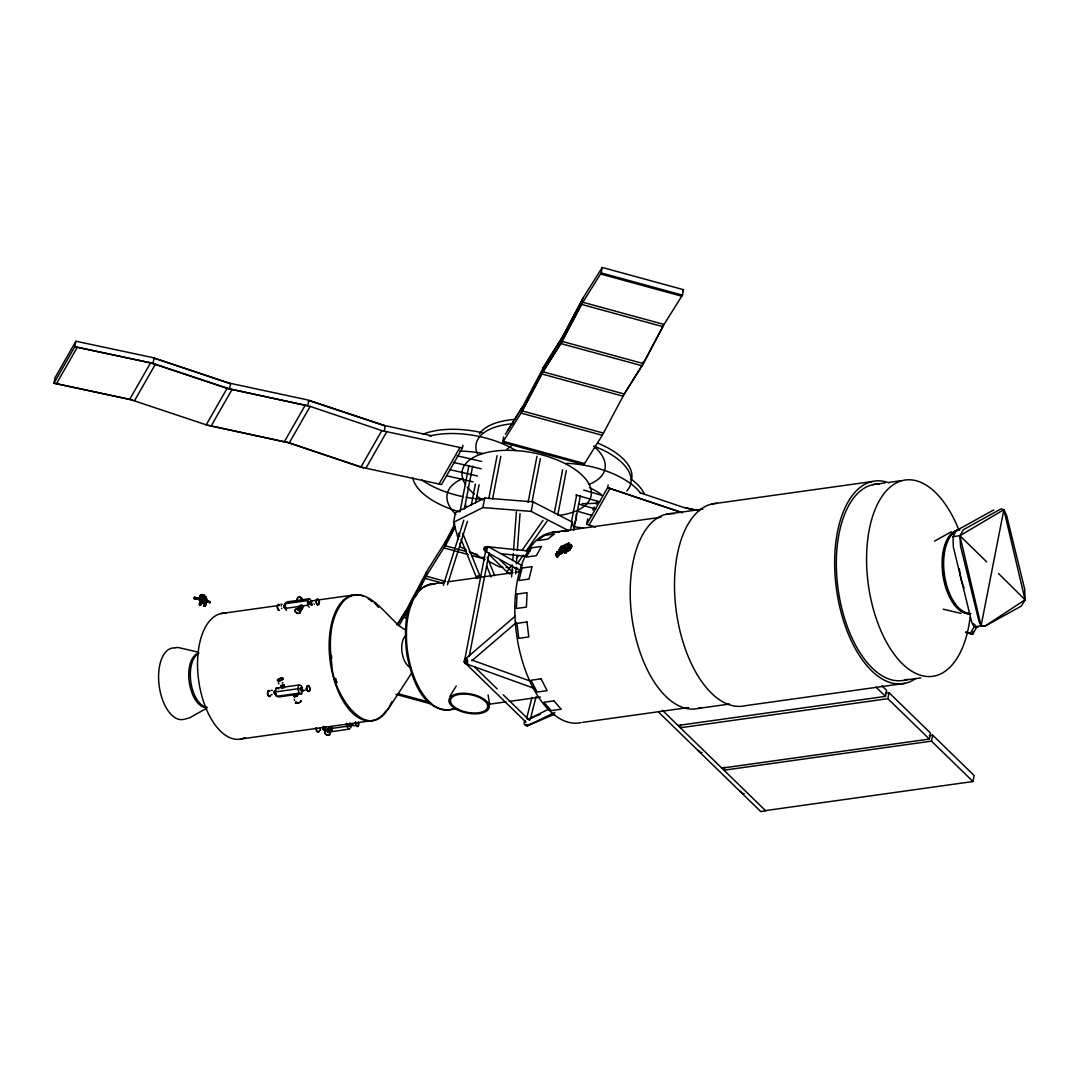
<?xml version="1.0" encoding="UTF-8"?>
<svg xmlns="http://www.w3.org/2000/svg" width="1079" height="1079" viewBox="0 0 1079 1079"><rect width="100%" height="100%" fill="white"/><g stroke="black" fill="none" stroke-linecap="round" stroke-linejoin="round"><path stroke-width="1.5" d="M564.91 551.221L566.097 551.342L565.976 548.28L565.099 546.635L563.467 547.471C562.887 549.737 563.44 545.192 565.49 545.785M567.824 550.452C571.29 547.592 569.307 543.236 568.673 547.35M562.092 550.425C565.099 547.444 561.808 556.103 557.883 552.043L562.469 549.791M571.384 547.215C568.822 540.013 570.171 547.458 567.864 546.271C567.783 548.712 573.934 543.762 570.427 548.469L569.995 547.754M194.463 597.334C193.532 598.697 195.717 596.174 195.704 598.939C199.17 597.267 192.305 597.2 195.205 597.672M198.941 598.292L198.523 599.627L198.86 597.779M209.798 602.568C209.609 602.635 210.877 602.311 209.218 601.502M204.916 605.845C204.16 607.747 203.486 602.069 203.014 601.003M201.139 603.431L202.056 601.92L201.274 602.797M556.777 552.124C558.099 548.968 556.09 557.519 560.298 554.08M486.912 547.916L487.115 546.675L486.589 552.03M195.488 598.009L194.233 598.805L197.47 599.088M205.415 604.51L205.833 602.918L204.875 601.718M557.573 557.182C554.512 549.292 556.103 559.947 558.005 556.211M200.411 598.049L201.449 598.805L200.532 598.332L200.923 596.552L206.237 598.009L205.941 601.542L208.598 602.001L205.131 601.435L205.833 599.6L205.131 601.367L205.482 600.531L205.158 601.354L204.889 600.248L201.058 598.724L199.966 600.625M194.733 598.454L193.788 598.427L194.422 597.483M569.213 548.779C570.427 543.627 567.635 546.837 569.24 543.816M200.977 604.2L202.016 601.704M199.912 600.194L200.249 596.849L200.06 598.386L200.249 597.645M200.006 601.286L199.952 599.573L200.114 601.623M207.478 600.517C209.636 600.747 207.734 602.419 206.008 600.99M199.682 603.094L199.318 604.577L200.222 605.386L202.38 600.841M199.898 602.082L199.979 603.431M563.036 550.182L558.369 552.124L558.544 554.093C555.618 556.063 561.498 554.296 562.523 552.893M511.608 576.914L512.471 565.194M512.835 560.163L513.321 553.46M513.577 550.101L516.396 511.567M515.6 573.974L516.099 567.271M516.342 563.912L516.949 555.537M517.327 550.506L520.024 513.644M567.918 544.477C570.225 545.542 567.217 545.016 569.159 546.702L569.982 545.718M209.852 602.837L209.798 601.839M558.909 555.105L557.978 552.893M200.154 600.437L201.894 600.167L201.921 601.988M199.682 604.415L200.235 605.332L201.247 603.552M350.972 725.533A1.443 0.742 82 0 1 349.731 725.048L349.731 723.416M350.324 723.321L350.284 725.048A1.605 0.823 82 0 0 351.66 725.56M209.758 602.284L210.027 602.028M570.292 546.554L569.402 548.213M569.051 544.423L568.566 543.25L563.629 545.731L563.036 546.77L564.101 548.119C562.442 550.883 559.003 545.974 562.55 545.907L563.831 545.866M207.627 601.408C207.654 602.945 208.031 599.884 206.278 600.531M301.648 607.571A1.605 1.254 40.2 0 0 302.781 607.315L303.024 606.25M204.363 604.672L204.349 603.606M566.057 551.409L566.016 549.305M200.977 600.18L202.245 601.084L201.382 602.271M202.353 601.084L201.476 602.149M567.46 550.964L568.215 551.086C572.747 546.986 567.608 551.679 566.421 551.45L565.248 553.122M194.382 598.481L194.301 597.591L194.355 598.629M567.379 550.128L566.866 551.005M563.211 547.013L567.581 544.477L566.772 545.097M953.027 536.681L959.892 535.71L1003.861 509.666L1006.626 515.438L1024.686 589.147L1025.05 599.776L984.83 626.238L981.094 625.82L978.977 621.396L960.553 546.163L959.892 535.71L963.48 529.614L1001.002 508.897L1003.861 509.666L981.094 625.82L974.216 626.791L971.788 622.408L953.364 547.174L953.027 536.681L956.291 530.612L993.813 509.908M200.02 599.964L200.074 603.053M568.566 543.25C572.706 542.09 554.053 550.776 567.662 543.735L569.631 545.354M207.788 601.232L207.519 602.095M557.492 553.635L558.801 555.065L559.259 554.026M431.708 435.754L382.856 425.153L306.355 399.648L228.168 382.856L151.653 357.351L75.881 341.234L74.842 346.669L53.95 383.193L129.723 399.324L206.224 424.829L289.253 442.929L360.925 467.126L441.54 484.565L462.419 448.041L462.958 445.236M153.056 363.286L154.068 358.012L230.555 383.692M384.232 431.263L385.284 425.814L308.769 400.309L307.717 405.744L229.53 388.966L230.582 383.517M363.34 467.787L286.866 442.107M426.569 571.776L425.517 577.225L415.159 596.808L426.138 576.132L445.182 545.731L455.311 526.512L444.561 546.824L445.614 541.375M458.292 539.163L453.585 522.263L455.419 512.727L484.727 498.053L533.026 501.856L572.032 521.926L574.176 529.6M460.032 511.608L468.92 465.494M464.375 509.032L472.629 466.209M465.292 507.683L465.831 504.878M471.28 505.417L475.394 484.012M475.623 502.841L479.103 484.727M453.585 522.263L482.879 507.589L484.727 498.053M488.841 498.485L497.095 455.662M507.845 430.238L523.328 405.475L544.045 366.334L563.09 335.933L583.806 296.792L602.23 267.471L683.479 289.685L682.441 295.133L664.017 324.455L643.286 363.583L624.242 393.997L602.284 435.309L583.86 464.631L502.612 442.417L503.664 436.968M492.55 499.199L500.804 456.377M464.334 661.832L485.833 550.128M469.298 655.978L489.232 552.488M543.398 367.588L562.469 337.012L583.186 297.885M521.656 412.003L542.373 372.862L543.425 367.426M528.09 502.423L536.964 456.309M542.373 372.862L561.417 342.461L562.469 337.012M532.109 501.506L540.363 458.683M568.754 530.72L531.192 511.392L533.026 501.856M554.39 512.646L562.631 469.824M502.612 442.417L521.036 413.095L542.993 371.783L560.797 343.554L581.527 304.413L601.192 272.92L602.23 267.471M557.776 515.02L566.34 470.538M562.55 549.71L562.793 548.86L562.226 550.641M571.6 521.305L576.672 494.951M570.508 529.87L572.032 521.926M573.718 530.261L580.381 495.666M595.514 527.078L586.72 524.259L587.772 518.824M608.138 485.01L607.612 487.735L586.72 524.259M623.622 395.076L642.666 364.675L643.192 361.951M681.011 724.751L680.431 727.745L887.869 698.679L929.37 739.061L930.53 733.073L889.015 692.691L885.697 693.15M724.629 767.196L724.063 770.19L931.487 741.125L972.988 781.52L974.148 775.531L932.634 735.136L929.316 735.608M678.071 725.439L885.495 696.373L886.655 690.385L881.907 685.772M887.869 698.679L889.015 692.691M931.487 741.125L932.634 735.136M973.164 631.552L972.624 634.358L965.53 632.119M199.372 604.402C198.779 603.188 206.291 598.656 204.686 602.487M301.432 608.988A1.78 1.389 40.2 0 0 301.783 608.772L302.228 607.652M198.118 599.263L196.257 599.007L197.039 597.658M194.22 598.252L194.314 597.901M298.977 606.978L299.369 606.101M299.463 607.045L300.893 606.115M302.336 608.529L301.715 606.506M301.634 609.19A2.131 1.659 40.3 0 0 302.053 608.92C304.157 607.032 300.029 604.159 298.883 606.735M567.594 545.826L569.321 543.978M564.506 551.356L564.115 550.776L565.571 551.558L565.639 549.386L564.33 547.606L563.467 548.119M566.07 549.332L565.099 546.635M569.577 545.286C570.44 547.39 566.961 548.55 568.377 545.677M198.563 598.292L198.523 599.506L195.339 598.724M565.76 552.394L564.6 552.637L565.962 550.924M565.14 548.698L565.976 548.28L564.951 547.255L564.33 547.606L565.706 550.479L564.627 552.704L564.924 551.976M526.565 718.587L532.001 697.452M530.234 719.477L536.088 696.71M196.162 598.993L195.838 597.739M200.235 598.359L199.966 601.07M196.149 598.818L197.848 598.764M208.908 601.111L208.544 602.217L207.694 601.988M515.425 615.974L464.496 659.755L467.868 663.99M565.598 553.082L564.991 552.421L565.841 552.799M567.878 546.648L569.456 546.392M195.083 598.508L195.42 597.712M208.76 601.354L208.476 602.311M302.039 687.741A1.618 0.85 83.6 0 0 301.378 687.525A1.915 0.985 82 0 0 300.798 689.953A1.915 0.985 82 0 0 302.295 691.18L301.607 693.743L278.975 696.913L276.453 696.319L275.037 691.963L276.143 688.173L298.789 685.003L301.311 685.597L302.255 688.51M301.607 693.743L299.099 693.15L297.683 688.78L298.789 685.003M564.776 552.421L565.49 552.664M205.603 605.818L205.833 603.458M301.675 608.65L302.16 607.99A1.524 1.187 40.2 0 0 301.5 606.789L299.112 606.938M203.823 605.805L204.646 602.918L205.9 603.539L204.713 600.868M199.79 598.629L200.249 596.255M200.02 598.697L199.925 597.685M569.429 547.97L569.146 548.645L569.456 547.714M566.704 550.789L566.111 552.151L565.49 551.666M569.51 544.774L569.483 546.675M201.018 601.974L202.097 600.814M443.348 585.331L463.822 520.172M447.461 584.805L467.45 521.238M205.469 600.531L205.185 601.286L205.819 600.909C207.114 596.943 204.713 598.71 206.628 598.373M206.642 599.182C203.068 598.832 198.914 594.961 199.831 596.134M200.222 595.999C201.611 592.438 202.312 598.144 204.902 596.943M201.355 599.29L199.682 599.843L200.006 597.294M199.682 599.843L201.099 597.388L200.37 596.66M205.401 597.415L204.174 595.433C204.47 596.485 202.69 594.057 201.18 594.65M205.469 599.681L205.603 596.795L205.941 598.629M323.889 727.192L323.781 727.543A1.43 0.728 82 0 0 324.037 729.202A1.43 0.728 82 0 0 324.927 729.539M565.774 551.517L566.664 551.949L566.475 550.317M280.985 685.731C281.066 687.202 285.422 685.017 283.224 684.801M284.627 687.552L281.74 688.375M208.773 601.65L209.758 602.743M567.284 550.519C569.038 547.849 572.153 548.914 570.305 547.579M328.272 728.918L329.756 727.718L331.401 728.473M328.461 728.689C329.297 725.749 333.924 729.04 331.442 730.874A2.104 1.699 39.9 0 1 330.97 731.103M328.947 728.784L329.675 727.961M329.742 727.839L330.875 726.922L332.359 727.853M331.334 730.281L330.754 728.379L328.677 728.676M331.779 730.496L331.752 728.959L330.08 727.866M332.372 729.013L332.116 729.296A1.578 1.268 40 0 1 331.766 729.485M201.652 601.961L199.777 602.149L200.37 603.539M328.812 728.73L331.051 728.743L331.186 730.685A1.78 1.43 40 0 1 330.794 730.888M391.852 701.741C370.097 750.62 332.319 693.406 331.873 664.88C328.974 643.151 328.947 617.66 344.309 600.302C367.75 580.111 388.588 621.882 405.691 629.947M567.122 550.924L566.205 551.962M202.474 601.246L202.353 601.893M295.74 696.009C300.272 693.271 290.966 696.562 296.199 695.874M564.843 552.273L565.409 551.248M200.761 605.049L201.166 604.267M564.573 552.3L565.248 551.612M568.161 546.082L569.82 545.745M302.538 608.286L302.309 608.583A2.131 1.659 40.2 0 1 301.324 609.069M566.677 551.423L566.421 550.978M200.047 602.338L199.844 602.446M556.589 554.067L556.818 553.311L557.722 553.824L557.735 555.226L559.327 554.444M204.43 602.284L204.929 601.313M569.577 546.136L568.067 547.188M557.722 556.912L557.155 555.537M556.845 552.475L560.81 550.479L561.417 548.833L560.514 550.425L561.984 550.371M454.798 524.016L444.993 542.454L427.19 570.697L406.473 609.824L397.207 624.714M404.8 616.365L411.706 603.309L398.839 625.914M561.417 342.461L582.147 303.32M642.666 364.675L663.396 325.534M572.099 546.46L570.912 544.787L570.386 545.677M204.551 601.151C202.582 599.6 202.137 604.051 204.349 602.77M567.554 543.937L569.307 545.367M465.683 662.789L465.238 663.491L534.55 688.469M561.417 548.833L564.101 548.119M565.679 552.313L565.895 552.758M570.117 545.3L570.912 544.787M75.881 341.234L55.002 377.758L53.95 383.193L132.137 399.985M56.364 383.854L77.256 347.33L150.601 362.8L227.116 388.305L310.145 406.405L381.818 430.602L462.419 448.041M129.723 399.324L150.601 362.8M134.551 400.646L155.443 364.122M206.224 424.829L227.116 388.305M211.066 426.151L231.958 389.627M284.424 441.608L305.303 405.084M289.253 442.929L310.145 406.405M360.925 467.126L381.818 430.602M365.768 468.448L386.646 431.924M439.113 483.905L460.005 447.38M682.859 290.777L683.479 289.685M562.591 549.292L560.675 550.533M570.13 546.54L571.007 546.473M570.683 544.828C572.801 547.646 569.24 543.047 570.225 545.394M571.924 546.487L570.831 546.23L571.506 545.623M592.789 510.057L594.462 507.13M596.121 504.203L597.793 501.29M589.147 524.92L610.026 488.396L681.699 512.592M970.21 633.697L975.227 624.93M976.805 627.061L972.624 634.358L966.258 632.24M196.688 598.184L196.122 598.751M1003.861 509.666L1025.05 599.776L1021.381 606.061L984.925 626.184L981.094 625.82L959.892 535.71L986.745 561.93M569.065 545.704L568.606 545.043L569.146 545.664M203 601.286L203.553 602.986M570.697 546.136C570.993 544.908 572.072 547.957 570.697 546.136L571.695 546.23M562.793 548.86L562.092 549.562M449.916 696.279L456.242 685.961M561.579 547.066L562.55 545.907M505.39 434.203L522.695 406.554M397.193 624.741L405.839 610.916M566.853 544.126L568.66 543.276M569.618 550.155L569.442 549.13L569.591 550.263M569.456 544.315L568.795 543.303M387.482 710.265L411.76 672.824M569.092 549.562L569.604 548.658L570.117 549.359L567.567 551.477M567.743 551.463L567.446 550.034M204.349 601.826L204.686 601.097M285.895 607.936L285.665 608.259A1.942 0.998 81.9 0 1 284.775 608.205A1.618 0.863 82.9 0 1 284.114 606.722A1.915 0.985 82.1 0 1 284.384 604.941A1.915 0.985 82.1 0 1 285.409 604.874M286.353 607.868L286.151 608.165A1.942 0.998 81.9 0 1 285.22 608.138A1.618 0.863 82.9 0 1 284.559 606.668A1.915 0.985 82.1 0 1 285.557 604.604M202.299 596.363L204.497 596.498M299.274 606.991L299.476 606.681A1.618 1.254 40.2 0 1 300.623 606.425L301.891 608.34A1.605 1.254 40.2 0 1 301.621 608.529M300.394 605.656L302.565 605.494M300.569 609.905L300.353 610.201A1.618 1.268 40.2 0 1 299.207 610.458L298.411 610.04A1.389 1.079 40.2 0 1 297.871 608.907L298.168 608.246A1.618 1.268 40.3 0 1 298.478 608.03M300.96 610.107L300.69 610.498A2.091 1.632 40.2 0 1 299.207 610.835L298.155 610.282A1.794 1.403 40.3 0 1 297.453 608.812L297.831 607.949A2.091 1.632 40.2 0 1 298.249 607.679M508.991 573.637L506.901 571.897L511.648 565.126M516.396 558.356L518.298 555.645M522.088 550.236L542.98 520.442M510.03 573.988L512.876 569.928M517.623 563.157L523.328 555.038M526.174 550.978L547.053 521.197M569.51 545.637L569.415 547.255L568.201 547.539M204.956 603.296C207.532 605.643 203.095 607.801 203.27 602.675M466.978 658.311L465.13 663.477M297.534 598.184L297.979 597.645A3.116 2.387 43.9 0 1 300.205 597.334L302.565 600.49M296.725 600.315L297.022 599.951A2.091 1.605 43.9 0 1 297.453 599.722M568.606 545.124L569.038 544.962M205.833 603.04L203.985 603.39L204.673 604.712M200.411 600.598L200.357 601.542M327.854 729.903L327.463 730.564A1.403 1.133 39.9 0 0 327.881 731.737L328.663 732.209A1.592 1.281 40 0 0 329.864 732.034L330.241 730.996M331.577 729.97L331.091 730.564A1.592 1.281 40 0 1 330.74 730.753M327.544 729.606L327.045 730.443A1.794 1.443 40 0 0 327.584 731.953L328.596 732.574A2.091 1.686 40 0 0 330.174 732.344L330.66 730.996A2.104 1.699 40 0 0 331.631 730.645M558.639 551.922C560.068 553.756 555.86 553.554 557.762 555.456M281.039 685.502L280.877 686.433A2.104 0.755 -18.5 0 0 282.442 686.298L284.236 685.286M280.972 686.042L281.026 686.878A2.104 0.755 -18.5 0 0 282.59 686.743L284.465 685.475L283.076 685.178M506.901 571.897L509.706 573.569M295.929 701.957L295.417 703.171L297.372 703.238M296.132 701.957L295.552 702.766L296.617 703.306M300.488 701.889L300.96 700.784M568.39 548.388L567.271 547.903L567.986 546.041M200.168 597.699L200.559 597.82M555.631 554.12L557.061 553.527L555.874 554.12M286.528 610.35L285.018 608.435L284.843 603.741L286.933 601.893L309.579 598.724L311.844 601.583A1.605 0.823 82 0 0 310.86 602.878A1.605 0.823 82 0 0 312.182 604.388M284.843 603.741L307.488 600.558L309.579 598.724M331.091 731.697L348.881 729.202L350.972 727.367M471.928 660.699L516.49 622.394M199.885 595.352L200.33 597.146M200.748 597.213L200.829 595.541M557.951 552.853L561.808 551.841M297.089 696.225L297.534 695.038A2.131 0.769 -21.3 0 0 296.037 695.186L295.444 695.402M571.384 546.783L570.67 546.419M294.918 695.672L294.176 696.724L297.588 695.55L296.064 695.402L297.426 695.577L294.5 696.683L295.12 695.807L294.823 696.697M282.981 682.629L282.064 683.142M281.241 685.313C279.474 686.945 284.627 686.082 283.575 684.828M569.146 545.003L567.446 544.801M557.735 555.226L557.209 554.161M299.328 613.209C304.372 608.745 291.505 606.519 296.172 612.494M563.751 551.329L562.901 551.315M557.155 553.109L557.209 553.689M571.29 546.945L571.937 546.54M301.392 687.997L301.189 688.119A1.443 0.742 82 0 0 301.001 690.034A1.443 0.742 82 0 0 302.066 690.762M558.855 553.257L561.485 552.435L559.3 552.529M557.142 553.338L558.558 553.837M569.186 546.729L569.874 545.826L569.172 546.756L568.323 545.259L569.361 546.635M568.781 545.974L567.864 546.068M934.522 541.145L951.287 531.785M206.925 708.134L189.54 717.845L184.657 719.221M564.546 549.494L564.722 548.766M563.346 545.785L562.874 546.379M311.521 604.334L310.617 603.997A1.443 0.742 82 0 1 310.401 602.136A1.443 0.742 82 0 1 311.318 601.799M564.142 545.354L566.124 544.356M560.675 551.72L559.3 549.602L560.932 548.725M568.444 544.935L567.581 544.477M564.115 546.271L563.184 546.891M566.286 550.303L565.517 551.504L566.421 551.45M204.673 599.87L203.891 599.506L205.172 599.573M560.46 553.19L561.188 553.028M295.282 694.957L294.001 696.279L296.415 696.441M299.072 702.712L301.135 701.431L300.596 700.595M566.286 544.976L563.899 546.298M557.87 554.296L560.54 554.08L560.244 552.664M528.548 719.059L548.132 709.483M527.698 725.654L554.822 712.41M564.492 545.273L565.679 544.693M565.126 545.556L563.063 546.594L563.629 545.731M283.049 686.487L284.317 685.03L283.264 684.733M279.448 678.745L278.517 679.082A2.913 1.052 -18.5 0 0 277.33 680.35L277.964 680.862A3.399 1.227 -18.5 0 0 280.473 680.633L283.318 679.028L282.806 678.125A3.399 1.227 -18.5 0 0 280.297 678.354L279.353 678.678L280.311 678.448A3.116 1.119 -18.5 0 1 282.604 678.246L282.698 679.473L280.459 680.539A3.116 1.119 -18.5 0 1 278.166 680.741L277.586 680.283A2.671 0.958 -18.5 0 1 278.679 679.109M207.627 601.907L206.251 601.489M558.275 551.382L559.178 552.637L561.566 551.855M557.883 552.043L560.635 551.329M528.103 719.41L540.336 714.231M526.673 724.737L527.213 725.83L554.727 714.19M205.307 599.182L206.318 599.371M195.596 597.577L196.594 597.685M298.209 703.13L299.153 702.78M569.752 548.887L569.672 548.698M559.448 552.313L560.46 552.043M204.862 595.662L204.174 595.433L204.417 596.255M203.135 602.325L201.719 602.365M571.074 548.065L570.818 547.282M205.576 598.373L206.102 597.051L206.386 598.805M297.291 703.346L298.222 703.022M299.584 606.061L302.376 607.517M282.604 686.635L281.43 686.743M566.246 551.288L565.49 550.722M200.492 597.294L206.75 599.007M200.101 598.252L199.062 598.252M712.18 503.933L872.331 481.504M872.83 484.646L885.009 482.933M889.029 482.367L900.898 480.708M666.471 514.211L702.874 509.113M661.049 517.232L551.814 532.54L559.583 532.001M563.885 531.407L568.188 530.801M220.939 613.587L279.245 605.427M310.9 600.99L352.55 595.149M429.82 584.332L444.588 582.269M447.879 581.81L511.932 572.828M515.222 572.369L520.172 571.668M285.018 608.435L307.663 605.265L309.174 607.18M275.037 691.963L297.683 688.78M276.453 696.319L299.099 693.15M241.291 738.94L372.916 720.502M450.172 709.685L456.741 708.768M489.583 704.169L505.997 701.863M509.275 701.404L540.539 697.021M323.848 726.383L323.97 729.512L346.615 726.342L348.881 729.202M582.647 722.364L688.604 707.514M698.019 708.458L729.458 704.047M904.58 680.161L920.778 677.895M905.092 683.304L744.955 705.747A102.289 52.682 82 0 1 676.331 611.658A102.289 52.682 82 0 1 717.103 503.3M702.038 752.535L700.676 752.737L698.1 750.215M721.945 768.127L929.37 739.061M744.186 793.551L742.824 793.739L740.234 791.231M765.564 810.585L972.988 781.52M201.328 597.051L205.603 598.225M294.661 696.454L296.914 695.78L297.359 694.606M565.962 552.165L565.396 551.099L566.718 551.679L566.529 550.708M175.23 647.683L178.143 647.481L198.63 652.255M561.849 531.138L568.067 530.706M433.812 584.13C402.899 587.758 404.059 631.309 406.85 654.36C411.193 676.385 421.457 710.589 449.039 709.834M203.918 605.832L204.781 606.263M560.878 546.999L559.3 549.602M560.905 546.797L559.3 549.764M196.284 597.806L197.875 597.901M464.496 659.755L465.615 660.335M203.338 601.151L204.605 601.839M201.786 602.527L203.392 602.514M201.625 602.042L202.69 602.028M280.945 604.24L282.158 604.24M271.166 690.398L272.38 690.412M203.378 602.069L204.538 602.743M482.879 507.589L531.192 511.392M502.774 567.163L499.442 566.893L487.897 560.959M506.105 567.419L509.436 567.689M514.44 568.08L517.772 568.35M298.573 613.385L296.914 613.007M487.115 546.675L530.032 551.126M501.398 553.743L526.161 556.305M974.216 626.791L977.736 627.182L974.216 626.791L973.447 623.514M204.106 604.24L203.688 603.174M202.636 601.907L200.802 601.408M205.428 597.672L206.197 599.425M698.99 510.866L682.751 507.143L639.739 492.631M685.165 507.804L698.194 510.596M208.652 425.49L286.839 442.269M201.908 594.731L204.079 595.325M457.091 455.77L481.693 461.448M453.382 462.365L481.274 468.799M449.565 469.567L477.457 476.001M446.693 475.785L472.953 481.841M943.208 609.203L961.146 613.411M276.143 688.173L278.665 688.766M201.463 602.392L202.474 602.635M204.848 599.749L201.207 599.371M196.796 597.914L197.875 598.225M205.253 601.246L206.102 601.556M601.192 272.92L682.441 295.133M600.558 273.999L681.807 296.212M582.768 302.241L664.017 324.455M581.527 304.413L662.776 326.627M562.038 341.369L643.286 363.583M560.797 343.554L642.045 365.768M542.993 371.783L624.242 393.997M541.752 373.954L623.001 396.168M522.276 410.924L603.525 433.124M521.036 413.095L602.284 435.309M503.232 441.324L584.481 463.538M610.026 488.396L607.612 487.735L682.521 512.714M77.256 347.33L74.842 346.669L153.029 363.461L229.53 388.966M445.182 545.731L466.303 551.504M469.554 552.394L477.687 554.619M443.941 547.903L468.313 554.566M471.563 555.456L484.565 559.016M426.138 576.132L445.64 581.473M424.897 578.317L442.768 583.199M404.18 617.444L407.43 618.334M398.151 693.703L430.656 702.591M395.899 694.35L431.654 704.115M199.561 599.196L200.316 600.018M583.645 490.068L602.608 495.585M575.984 494.991L599.681 501.883M578.479 504.028L595.851 509.086M576.483 510.92L592.277 515.519M199.318 599.142L199.763 600.045L199.035 599.654M206.386 600.207L207.923 600.706M563.44 551.302L564.223 551.558L562.995 550.735M201.881 598.966L200.532 598.332M471.806 660.024L530.194 681.038M297.723 613.533C289.172 609.595 303.105 605.319 300.137 612.993A3.399 2.644 40.3 0 1 299.463 613.425M311.561 604.806L311.278 604.604A1.915 0.985 82 0 1 310.698 601.772A1.915 0.985 82 0 1 312.209 601.691M329.284 730.847L329.85 731.103A2.104 1.699 39.9 0 0 330.43 731.184M563.494 551.207L564.223 551.558M466.222 549.804L460.436 546.837L459.587 543.762M469.109 551.288L484.997 559.475M331.32 726.99L331.725 727.206A1.457 1.173 40 0 1 332.494 728.231M488.962 547.026L522.371 565.733M487.128 552.3L520.537 571.007M563.939 548.402L563.198 547.633M570.184 546.446L569.887 545.65M568.552 546.217L569.28 546.797M329.459 730.55L329.095 730.254A1.403 1.133 40 0 1 328.839 729.89M557.02 552.097L557.883 552.934M876.013 687.134L885.495 696.373M662.371 710.252L765.739 810.828L760.722 811.529L658.568 712.127M499.82 559.731L513.038 572.598M484.215 549.791L486.616 552.124M489.016 554.458L508.236 573.165M474.369 666.701L497.203 688.915M503.205 694.755L529.641 720.475M464.766 662.587L526.039 722.215M998.52 573.502L1025.05 599.776M201.49 602.055L200.546 602.042M285.369 607.706L284.856 606.182A1.457 0.755 82 0 1 285.395 605.036M374.453 602.743L378.5 607.356M561.876 551.787L563.049 552.664M556.616 555.038L557.573 556.427M323.97 729.512L325.48 731.427M564.951 547.255L565.814 548.429M569.078 546.338L569.591 547.066M570.251 545.057L570.831 545.907M556.993 556.589L556.386 555.672M558.369 552.124L558.895 553.136M566.556 547.026L567.594 549.521M569.051 546.298L569.402 546.986M278.342 682.737L278.908 683.857M301.001 609.109L299.315 607.612A2.091 1.632 40.2 0 0 298.762 607.571M487.249 557.196L494.708 575.673M483.068 557.007L484.323 560.082M486.804 566.246L491.161 577.036M462.743 533.35L480.142 576.483M458.562 533.161L459.816 536.236M461.057 539.325L476.594 577.831M526.849 724.805L527.213 725.83M525.406 721.73L525.068 720.812M558.652 553.554L558.949 552.61M330.444 732.614L327.935 729.997A3.399 2.738 40 0 0 325.386 730.362L324.577 731.71A2.913 2.347 40 0 0 325.453 734.165L327.099 735.177A3.399 2.738 40 0 0 329.648 734.812L330.444 732.628M204.133 595.217L204.524 596.66M201.962 594.623L202.326 595.905M205.576 596.849L205.792 597.847M564.506 548.901L564.749 549.939M294.297 699.165L294.567 700.379M488.072 695.024L489.61 703.98M199.993 599.695L200.074 600.612M302.808 600.571L301.85 598.13L300.218 597.119A3.399 2.603 43.9 0 0 297.791 597.456L297.089 598.791A2.913 2.225 43.9 0 0 297.143 599.627M346.494 723.2L346.615 726.342M307.488 600.558L307.663 605.265M970.857 613.6A42.283 21.782 82 0 1 943.734 575.35A42.283 21.782 82 0 1 958.462 529.978M964.086 587.866A32.249 16.603 82 0 1 959.352 568.795M969.333 613.533A42.283 21.782 82 0 1 944.219 573.057A42.283 21.782 82 0 1 959.231 529.87M970.088 613.708A42.283 21.782 82 0 1 942.682 573.259A42.283 21.782 82 0 1 959.959 529.816M701.107 707.568A98.459 50.713 82 0 1 631.957 617.889A98.459 50.713 82 0 1 674.429 513.658M970.142 617.323A99.106 51.05 82 0 1 897.081 657.988A99.106 51.05 82 0 1 877.133 504.905A99.106 51.05 82 0 1 958.718 529.627M915.451 678.704A102.289 52.669 82 0 1 836.4 588.675A102.289 52.669 82 0 1 889.042 482.866M907.682 679.271A99.106 51.037 82 0 1 838.316 590.523A99.106 51.037 82 0 1 879.223 484.012M581.082 722.579A96.22 49.553 82 0 1 516.14 631.08A96.22 49.553 82 0 1 558.032 532.23M467.45 659.997A1.888 1.349 -45.8 0 1 466.492 662.439A1.888 1.349 -45.8 0 1 464.375 662.007A1.888 1.349 -45.8 0 1 465.764 659.647M531.07 723.389A1.888 1.349 -45.8 0 1 528.44 724.548M524.893 720.934A2.778 2.441 64 0 0 525.095 725.061A2.778 2.441 64 0 0 528.818 724.629A1.888 1.012 14.4 0 1 525.905 724.454M485.145 548.55A2.778 2.266 -60.8 0 1 489.421 547.592M486.292 551.828A2.778 2.266 -60.8 0 1 484.93 549.386M466.587 663.126A1.888 0.89 10.9 0 1 466.007 663.059M465.44 662.911A1.888 0.89 10.9 0 1 464.793 661.373A1.888 0.89 10.9 0 1 467.787 661.966M205.482 707.487A27.528 14.189 82 0 1 189.122 681.146A27.528 14.189 82 0 1 198.9 653.024M183.43 719.396A36.106 18.586 82 0 1 159.072 685.071A36.106 18.586 82 0 1 174.758 647.966M207.06 707.271A27.528 14.175 82 0 1 191.01 683.061A27.528 14.175 82 0 1 198.361 653.618M244.987 737.658A63.54 32.721 82 0 1 198.914 682.238A63.54 32.721 82 0 1 226.064 613.236M382.303 715.215A63.54 32.721 82 0 1 330.727 665.015A63.54 32.721 82 0 1 362.949 595.999M368.195 598.71A63.54 32.721 82 0 1 372.053 601.718M386.336 710.4A63.54 32.721 82 0 1 383.355 714.136M337.039 682.683A59.911 30.859 82 0 1 335.677 678.367M331.725 658.541A59.911 30.859 82 0 1 331.428 655.412M270.667 695.065A3.062 1.578 82 0 1 268.617 696.198A3.062 1.578 82 0 1 267.605 692.057A3.062 1.578 82 0 1 269.642 690.924M270.316 695.618A2.805 1.443 82 0 1 268.374 695.645A2.805 1.443 82 0 1 267.781 691.936A2.805 1.443 82 0 1 269.602 691.14M319.33 730.685A3.062 1.578 82 0 1 317.28 731.818A3.062 1.578 82 0 1 316.268 727.678M318.656 731.71A2.805 1.443 82 0 1 316.916 731.049A2.805 1.443 82 0 1 316.39 727.799M279.394 610.404A3.062 1.578 82 0 1 277.303 606.789A3.062 1.578 82 0 1 279.434 604.753M278.908 610.121A2.805 1.443 82 0 1 277.438 606.83A2.805 1.443 82 0 1 278.935 604.672M281.794 608.569A1.484 0.809 83.3 0 1 281.484 608.246M320.261 728.891A1.443 0.742 82 0 1 320.261 728.028M272.016 694.741A1.888 0.971 82 0 1 271.733 694.377M320.679 730.362A1.888 0.971 82 0 1 320.396 729.997M320.045 728.945A1.888 0.971 82 0 1 319.991 728.352M281.16 606.02A1.888 0.971 82 0 1 281.309 605.562M275.226 691.153A1.605 0.823 82 0 0 274.363 692.394A1.605 0.823 82 0 0 275.199 694.269L275.482 694.269A1.605 0.823 82 0 0 275.698 694.161L275.482 694.148A1.47 0.755 82 0 1 274.484 692.624A1.47 0.755 82 0 1 275.266 691.275M324.132 729.903A1.605 0.823 82 0 1 323.187 728.986A1.605 0.823 82 0 1 323.201 727.152M285.49 607.99A1.605 0.823 82 0 1 284.182 606.722L284.141 606.223A1.605 0.823 82 0 1 284.613 605.009A1.605 0.823 82 0 1 285.49 605.467M285.247 607.976A1.47 0.755 82 0 1 284.775 607.801L284.29 606.708A1.47 0.755 82 0 1 284.478 605.346A1.47 0.755 82 0 1 285.261 605.292A1.47 0.755 82 0 1 285.476 605.548M324.132 729.755A1.443 0.742 82 0 1 323.349 729.121A1.443 0.742 82 0 1 323.174 727.61M275.9 694.485A1.618 0.823 83.5 0 1 275.604 694.606A1.915 0.985 81.9 0 1 274.295 692.286A1.915 0.985 81.9 0 1 275.631 691.032M324.563 730.038A1.915 0.998 82 0 1 323.241 729.35A1.915 0.998 82 0 1 323.147 726.895M276.345 694.431A1.618 0.823 83.5 0 1 276.049 694.539A1.915 0.985 81.9 0 1 274.754 692.516A1.915 0.985 81.9 0 1 275.765 690.762M325.278 727.462A1.618 0.809 81.2 0 1 325.399 728.055M325.008 729.984A1.915 0.998 81.9 0 1 323.687 729.296A1.915 0.998 81.9 0 1 323.606 726.828M275.833 694.013A1.443 0.742 82 0 1 275.078 692.556A1.443 0.742 82 0 1 275.604 691.194M325.629 727.691A1.43 0.728 82 0 1 325.669 727.273M328.461 729.984A1.848 1.484 39.9 0 0 328.812 730.456L330.201 732.614L329.473 734.624A3.116 2.509 40 0 1 327.139 734.961L325.629 734.03A2.671 2.145 40 0 1 324.819 731.791L325.561 730.55A3.116 2.509 40 0 1 327.908 730.213M328.987 730.348A1.524 1.227 40 0 1 328.69 729.943M295.511 601.462A2.104 1.618 43.9 0 1 297.022 601.259M295.713 601.462A2.104 1.618 43.9 0 1 296.806 601.489M331.32 730.254A1.578 1.268 40 0 1 330.565 730.496M296.145 601.462A1.78 1.362 43.9 0 1 297.049 601.475M300.609 605.359A1.618 1.254 40.2 0 1 301.756 605.09M298.991 689.859A1.47 0.755 82 0 1 299.288 688.375M348.692 726.154A1.457 0.755 82.1 0 1 348.004 725.695M349.083 724.103A1.457 0.755 82.1 0 1 349.191 724.548M308.945 604.537A1.43 0.742 82 0 1 308.432 603.228A1.43 0.742 82 0 1 308.742 602.001A1.443 0.742 82 0 0 308.554 603.889M309.174 601.893A1.443 0.742 82 0 1 309.417 602.055M350.985 723.888A1.443 0.742 82 0 1 351.12 724.764M351.39 725.412A1.915 0.985 82.1 0 1 350.419 726.329A1.915 0.985 82.1 0 1 349.461 724.683A1.618 0.796 82.7 0 1 349.448 723.483M311.48 601.381A1.915 0.985 82 0 0 310.186 602.082A1.915 0.985 82 0 0 310.833 604.685L311.143 604.887A1.942 0.998 82 0 0 311.966 604.442M303.118 690.317A1.915 0.985 82 0 1 301.432 690.439A1.915 0.985 82 0 1 301.837 687.485A1.618 0.85 83.6 0 1 302.498 687.674M351.7 725.803A1.915 0.985 82.1 0 1 350.715 726.18A1.915 0.985 82.1 0 1 349.92 724.629M351.848 724.184A1.915 0.985 82.1 0 1 351.902 724.791A1.605 0.823 82 0 0 351.66 723.726M312.182 604.712A1.915 0.985 82 0 1 311.588 604.833M349.906 724.629A1.618 0.796 82.7 0 1 349.893 723.416M351.39 725.695A1.47 0.755 82.1 0 1 350.203 724.548A1.605 0.823 82 0 1 350.176 723.604M351.579 723.753A1.47 0.755 82.1 0 1 351.714 724.656M312.101 604.253A1.443 0.742 82 0 1 310.927 603.094A1.443 0.742 82 0 1 311.669 601.529M304.817 690.573A1.888 0.971 82 0 1 304.534 690.209M305.937 688.173A1.888 0.971 82 0 1 306.072 689.872M354.438 725.681A1.888 0.971 82 0 1 353.548 725.614M353.265 725.25A1.888 0.971 82 0 1 353.049 724.751M314.259 604.173A1.888 0.971 82 0 1 313.989 603.808M358.363 722.283A3.062 1.578 82 0 1 357.284 726.572A3.062 1.578 82 0 1 355.517 722.04M358.255 722.39A2.805 1.443 82 0 1 357.27 726.315A2.805 1.443 82 0 1 355.652 722.161M317.752 605.063A3.062 1.578 82 0 1 316.174 601.165A3.062 1.578 82 0 1 318.13 599.317A3.062 1.578 82 0 1 319.303 603.593M318.966 604.146A2.805 1.443 82 0 1 316.484 602.972A2.805 1.443 82 0 1 317.631 599.331A2.805 1.443 82 0 1 319.182 603.471M477.673 578.519A1.902 1.268 -22 0 1 476.77 576.86A1.902 1.268 -22 0 1 479.4 575.849A1.902 1.268 -22 0 1 479.764 577.724M465.615 484.673A65.63 31.116 10.9 0 1 538.07 453.895A65.63 31.116 10.9 0 1 576.523 510.772M575.215 511.325A65.63 31.116 10.9 0 1 559.61 515.317M482.623 499.86A65.63 31.116 10.9 0 1 476.81 495.989M474.315 494.061A65.63 31.116 10.9 0 1 467.274 486.993M589.552 487.695A65.63 31.116 10.9 0 1 601.097 494.236M583.213 528.117A65.63 31.116 10.9 0 1 574.514 526.714M566.515 463.323A65.63 31.116 10.9 0 1 640.791 493.508M631.309 479.251A65.63 31.116 10.9 0 1 644.595 494.452M481.49 499.199A65.63 31.116 10.9 0 1 474.76 498.579M473.317 498.404A65.63 31.116 10.9 0 1 466.047 497.271M463.161 496.718A65.63 31.116 10.9 0 1 421.929 480.007M429.482 436.064A65.63 31.116 10.9 0 1 516.005 450.658M422.995 434.203A65.63 31.116 10.9 0 1 481.962 432.666M459.303 511.797A65.63 31.116 10.9 0 1 412.677 477.754M459.667 451.103A65.63 31.116 10.9 0 1 483.163 453.571M576.199 514.17A65.63 31.116 10.9 0 1 574.284 523.72M455.891 514.386A65.63 31.116 10.9 0 1 463.08 478.523M593.679 446.086A65.63 31.116 10.9 0 1 626.764 490.999M597.874 502.895A65.63 31.116 10.9 0 1 582.161 503.596M507.036 449.336A65.63 31.116 10.9 0 1 511.783 445.667M597.523 443.037A65.63 31.116 10.9 0 1 631.66 478.955M594.111 446.544A65.63 31.116 10.9 0 1 589.107 484.404M477.431 453.868A65.63 31.116 10.9 0 1 513.658 423.669M479.4 433.893A65.63 31.116 10.9 0 1 514.481 419.434M410.586 667.537A16.873 8.686 82 0 1 401.954 651.716A16.873 8.686 82 0 1 406.648 634.991M453.868 708.404A63.54 32.721 82 0 1 407.795 652.97A63.54 32.721 82 0 1 434.945 583.982M517.043 594.07L516.369 608.489L526.404 607.086L527.078 592.668L517.043 594.07M522.061 568.04L518.959 580.475L528.993 579.072L532.095 566.637L522.061 568.04M531.488 547.835L526.269 557.074L536.303 555.672L541.523 546.433L531.488 547.835M203.378 602.419L201.719 602.46L203.378 602.419M301.985 687.768L301.742 687.916A1.605 0.823 82 0 0 301.742 690.425A1.605 0.823 82 0 0 303.051 690.142A1.443 0.742 82 0 1 301.675 690.169A1.443 0.742 82 0 1 301.972 687.943L302.228 687.876A1.605 0.823 82 0 0 301.985 687.768M544.423 535.413L537.598 540.552L547.619 539.149L554.458 534.011L544.423 535.413M526.984 621.963L516.949 623.365L518.756 638.35L528.791 636.947L526.984 621.963M541.078 678.839L531.043 680.242L537.072 692.057L547.107 690.641L541.078 678.839M553.891 700.864L543.856 702.267L551.207 710.643L561.242 709.227L553.891 700.864M203.149 602.244L201.76 602.298L203.149 602.244M485.267 549.939A1.888 1.349 -45.8 0 0 486.899 547.188A1.888 1.349 -45.8 0 0 484.08 547.876A1.888 1.349 -45.8 0 0 485.267 549.939M306.935 686.487A3.062 1.578 82 0 0 308.311 691.477A3.062 1.578 82 0 0 309.727 687.552A3.062 1.578 82 0 0 306.935 686.487M307.043 686.649A2.805 1.443 82 0 0 308.311 691.221A2.805 1.443 82 0 0 309.606 687.62A2.805 1.443 82 0 0 307.043 686.649M457.415 709.847A20.461 9.698 10.9 0 0 489.178 707.446A20.461 9.698 10.9 0 0 460.679 693.365A20.461 9.698 10.9 0 0 457.415 709.847M458.319 709.348A18.869 8.942 10.9 0 0 487.614 707.136A18.869 8.942 10.9 0 0 461.34 694.148A18.869 8.942 10.9 0 0 458.319 709.348"/></g></svg>
